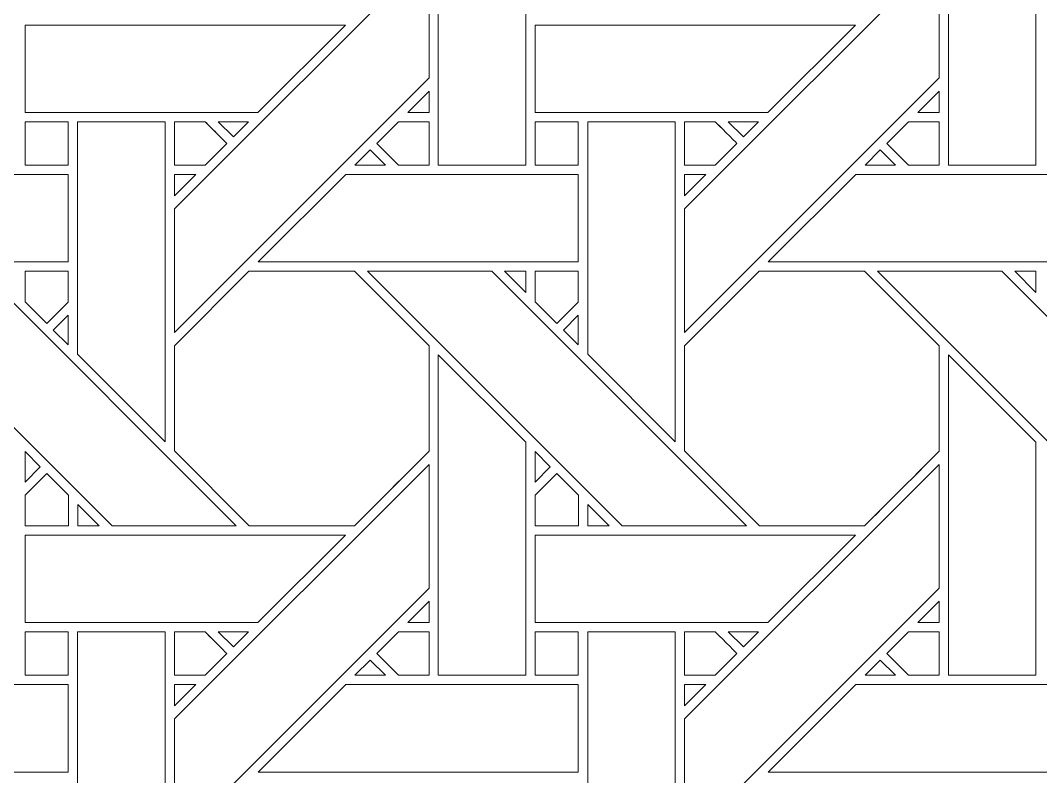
# Model space of a CAD drawing. Header units: inches. Extents: x 4.9 to 19.9, y 3.1 to 15.1.
# Drawn here: x 16.129 to 18.026, y 10.763 to 12.17 of the extents above; entities that cross this region are included whole.
import ezdxf

# ---------------------------------------------------------------- set-up
doc = ezdxf.new("R2010")
doc.units = ezdxf.units.IN
doc.header["$MEASUREMENT"] = 0
doc.layers.add('Design', color=7, linetype='Continuous', lineweight=0)

msp = doc.modelspace()

# ---------------------------------------------------------------- linework, layer by layer
at = {"layer": 'Design'}
for points, knots in [([(4.8829, 15.0948), (4.8829, 15.0948), (4.8829, 3.0948), (4.8829, 3.0948), (4.8829, 3.0948), (19.8829, 3.0948), (19.8829, 3.0948), (19.8829, 3.0948), (19.8829, 15.0948), (19.8829, 15.0948), (19.8829, 15.0948), (4.8829, 15.0948), (4.8829, 15.0948)], [0, 0, 0, 0, 1, 1, 1, 2, 2, 2, 3, 3, 3, 4, 4, 4, 4]), ([(5.4052, 14.5679), (5.4052, 14.5679), (5.4052, 3.6216), (5.4052, 3.6216), (5.4052, 3.6216), (19.3605, 3.6216), (19.3605, 3.6216), (19.3605, 3.6216), (19.3605, 14.5679), (19.3605, 14.5679), (19.3605, 14.5679), (5.4052, 14.5679), (5.4052, 14.5679)], [0, 0, 0, 0, 1, 1, 1, 2, 2, 2, 3, 3, 3, 4, 4, 4, 4]), ([(16.9061, 11.9006), (16.9061, 11.9006), (16.9061, 12.4964), (16.9061, 12.4964), (16.9061, 12.4964), (17.0689, 12.3343), (17.0689, 12.3343), (17.0689, 12.3343), (17.0689, 11.9006), (17.0689, 11.9006), (17.0689, 11.9006), (16.9061, 11.9006), (16.9061, 11.9006)], [0, 0, 0, 0, 1, 1, 1, 2, 2, 2, 3, 3, 3, 4, 4, 4, 4]), ([(17.8548, 11.9006), (17.8548, 11.9006), (17.8548, 12.4964), (17.8548, 12.4964), (17.8548, 12.4964), (18.0176, 12.3343), (18.0176, 12.3343), (18.0176, 12.3343), (18.0176, 11.9006), (18.0176, 11.9006), (18.0176, 11.9006), (17.8548, 11.9006), (17.8548, 11.9006)], [0, 0, 0, 0, 1, 1, 1, 2, 2, 2, 3, 3, 3, 4, 4, 4, 4]), ([(16.889, 12.0628), (16.889, 12.0628), (16.4153, 11.5892), (16.4153, 11.5892), (16.4153, 11.5892), (16.4153, 11.8193), (16.4153, 11.8193), (16.4153, 11.8193), (16.889, 12.2929), (16.889, 12.2929), (16.889, 12.2929), (16.889, 12.0628), (16.889, 12.0628)], [0, 0, 0, 0, 1, 1, 1, 2, 2, 2, 3, 3, 3, 4, 4, 4, 4]), ([(17.8377, 12.0628), (17.8377, 12.0628), (17.364, 11.5892), (17.364, 11.5892), (17.364, 11.5892), (17.364, 11.8193), (17.364, 11.8193), (17.364, 11.8193), (17.8377, 12.2929), (17.8377, 12.2929), (17.8377, 12.2929), (17.8377, 12.0628), (17.8377, 12.0628)], [0, 0, 0, 0, 1, 1, 1, 2, 2, 2, 3, 3, 3, 4, 4, 4, 4]), ([(16.7332, 12.1613), (16.7332, 12.1613), (16.5704, 11.9986), (16.5704, 11.9986), (16.5704, 11.9986), (16.1375, 11.9986), (16.1375, 11.9986), (16.1375, 11.9986), (16.1375, 12.1613), (16.1375, 12.1613), (16.1375, 12.1613), (16.7332, 12.1613), (16.7332, 12.1613)], [0, 0, 0, 0, 1, 1, 1, 2, 2, 2, 3, 3, 3, 4, 4, 4, 4]), ([(17.5191, 11.9986), (17.5191, 11.9986), (17.0862, 11.9986), (17.0862, 11.9986), (17.0862, 11.9986), (17.0862, 12.1613), (17.0862, 12.1613), (17.0862, 12.1613), (17.6819, 12.1613), (17.6819, 12.1613), (17.6819, 12.1613), (17.5191, 11.9986), (17.5191, 11.9986)], [0, 0, 0, 0, 1, 1, 1, 2, 2, 2, 3, 3, 3, 4, 4, 4, 4]), ([(16.889, 12.0384), (16.889, 12.0384), (16.889, 11.9987), (16.889, 11.9987), (16.889, 11.9987), (16.8492, 11.9987), (16.8492, 11.9987), (16.8492, 11.9987), (16.889, 12.0384), (16.889, 12.0384)], [0, 0, 0, 0, 1, 1, 1, 2, 2, 2, 3, 3, 3, 3]), ([(17.8377, 12.0384), (17.8377, 12.0384), (17.8377, 11.9987), (17.8377, 11.9987), (17.8377, 11.9987), (17.7979, 11.9987), (17.7979, 11.9987), (17.7979, 11.9987), (17.8377, 12.0384), (17.8377, 12.0384)], [0, 0, 0, 0, 1, 1, 1, 2, 2, 2, 3, 3, 3, 3]), ([(16.2177, 11.9006), (16.2177, 11.9006), (16.1375, 11.9006), (16.1375, 11.9006), (16.1375, 11.9006), (16.1375, 11.9814), (16.1375, 11.9814), (16.1375, 11.9814), (16.2177, 11.9814), (16.2177, 11.9814), (16.2177, 11.9814), (16.2177, 11.9006), (16.2177, 11.9006)], [0, 0, 0, 0, 1, 1, 1, 2, 2, 2, 3, 3, 3, 4, 4, 4, 4]), ([(16.1375, 11.9006), (16.1375, 11.9006), (16.1375, 11.9814), (16.1375, 11.9814), (16.1375, 11.9814), (16.2177, 11.9814), (16.2177, 11.9814), (16.2177, 11.9814), (16.2177, 11.9006), (16.2177, 11.9006), (16.2177, 11.9006), (16.1375, 11.9006), (16.1375, 11.9006)], [0, 0, 0, 0, 1, 1, 1, 2, 2, 2, 3, 3, 3, 4, 4, 4, 4]), ([(16.2352, 11.5492), (16.2352, 11.5492), (16.2352, 11.9814), (16.2352, 11.9814), (16.2352, 11.9814), (16.3982, 11.9814), (16.3982, 11.9814), (16.3982, 11.9814), (16.3982, 11.3863), (16.3982, 11.3863), (16.3982, 11.3863), (16.2352, 11.5492), (16.2352, 11.5492)], [0, 0, 0, 0, 1, 1, 1, 2, 2, 2, 3, 3, 3, 4, 4, 4, 4]), ([(16.4724, 11.9814), (16.4775, 11.9763), (16.5083, 11.9455), (16.5127, 11.9411), (16.5127, 11.9411), (16.4723, 11.9006), (16.4723, 11.9006), (16.4723, 11.9006), (16.4153, 11.9006), (16.4153, 11.9006), (16.4153, 11.9006), (16.4153, 11.9814), (16.4153, 11.9814), (16.4153, 11.9814), (16.4724, 11.9814), (16.4724, 11.9814)], [0, 0, 0, 0, 1, 1, 1, 2, 2, 2, 3, 3, 3, 4, 4, 4, 5, 5, 5, 5]), ([(16.4981, 11.9557), (16.4981, 11.9557), (16.5127, 11.9411), (16.5127, 11.9411), (16.5127, 11.9411), (16.4723, 11.9006), (16.4723, 11.9006), (16.4723, 11.9006), (16.4153, 11.9006), (16.4153, 11.9006), (16.4153, 11.9006), (16.4153, 11.9814), (16.4153, 11.9814), (16.4153, 11.9814), (16.4724, 11.9814), (16.4724, 11.9814), (16.478, 11.9758), (16.4884, 11.9653), (16.4981, 11.9557)], [0, 0, 0, 0, 1, 1, 1, 2, 2, 2, 3, 3, 3, 4, 4, 4, 5, 5, 5, 6, 6, 6, 6]), ([(16.4967, 11.9814), (16.4967, 11.9814), (16.5532, 11.9814), (16.5532, 11.9814), (16.5532, 11.9814), (16.5249, 11.9532), (16.5249, 11.9532), (16.5249, 11.9532), (16.4967, 11.9814), (16.4967, 11.9814)], [0, 0, 0, 0, 1, 1, 1, 2, 2, 2, 3, 3, 3, 3]), ([(16.889, 11.9814), (16.889, 11.9814), (16.889, 11.9006), (16.889, 11.9006), (16.889, 11.9006), (16.8319, 11.9006), (16.8319, 11.9006), (16.8319, 11.9006), (16.7915, 11.941), (16.7915, 11.941), (16.7915, 11.941), (16.832, 11.9814), (16.832, 11.9814), (16.832, 11.9814), (16.889, 11.9814), (16.889, 11.9814)], [0, 0, 0, 0, 1, 1, 1, 2, 2, 2, 3, 3, 3, 4, 4, 4, 5, 5, 5, 5]), ([(16.889, 11.9006), (16.889, 11.9006), (16.8319, 11.9006), (16.8319, 11.9006), (16.8319, 11.9006), (16.7915, 11.941), (16.7915, 11.941), (16.7915, 11.941), (16.832, 11.9814), (16.832, 11.9814), (16.832, 11.9814), (16.889, 11.9814), (16.889, 11.9814), (16.889, 11.9814), (16.889, 11.9006), (16.889, 11.9006)], [0, 0, 0, 0, 1, 1, 1, 2, 2, 2, 3, 3, 3, 4, 4, 4, 5, 5, 5, 5]), ([(17.1665, 11.9006), (17.1665, 11.9006), (17.0862, 11.9006), (17.0862, 11.9006), (17.0862, 11.9006), (17.0862, 11.9814), (17.0862, 11.9814), (17.0862, 11.9814), (17.1665, 11.9814), (17.1665, 11.9814), (17.1665, 11.9814), (17.1665, 11.9006), (17.1665, 11.9006)], [0, 0, 0, 0, 1, 1, 1, 2, 2, 2, 3, 3, 3, 4, 4, 4, 4]), ([(17.0862, 11.9006), (17.0862, 11.9006), (17.0862, 11.9814), (17.0862, 11.9814), (17.0862, 11.9814), (17.1665, 11.9814), (17.1665, 11.9814), (17.1665, 11.9814), (17.1665, 11.9006), (17.1665, 11.9006), (17.1665, 11.9006), (17.0862, 11.9006), (17.0862, 11.9006)], [0, 0, 0, 0, 1, 1, 1, 2, 2, 2, 3, 3, 3, 4, 4, 4, 4]), ([(17.184, 11.5492), (17.184, 11.5492), (17.184, 11.9814), (17.184, 11.9814), (17.184, 11.9814), (17.3469, 11.9814), (17.3469, 11.9814), (17.3469, 11.9814), (17.3469, 11.3863), (17.3469, 11.3863), (17.3469, 11.3863), (17.184, 11.5492), (17.184, 11.5492)], [0, 0, 0, 0, 1, 1, 1, 2, 2, 2, 3, 3, 3, 4, 4, 4, 4]), ([(17.4211, 11.9814), (17.4263, 11.9763), (17.457, 11.9455), (17.4615, 11.9411), (17.4615, 11.9411), (17.421, 11.9006), (17.421, 11.9006), (17.421, 11.9006), (17.3641, 11.9006), (17.3641, 11.9006), (17.3641, 11.9006), (17.3641, 11.9814), (17.3641, 11.9814), (17.3641, 11.9814), (17.4211, 11.9814), (17.4211, 11.9814)], [0, 0, 0, 0, 1, 1, 1, 2, 2, 2, 3, 3, 3, 4, 4, 4, 5, 5, 5, 5]), ([(17.4615, 11.9411), (17.4615, 11.9411), (17.421, 11.9006), (17.421, 11.9006), (17.421, 11.9006), (17.3641, 11.9006), (17.3641, 11.9006), (17.3641, 11.9006), (17.3641, 11.9814), (17.3641, 11.9814), (17.3641, 11.9814), (17.4211, 11.9814), (17.4211, 11.9814), (17.4265, 11.9761), (17.4573, 11.9452), (17.4615, 11.9411)], [0, 0, 0, 0, 1, 1, 1, 2, 2, 2, 3, 3, 3, 4, 4, 4, 5, 5, 5, 5]), ([(17.4455, 11.9814), (17.4455, 11.9814), (17.5019, 11.9814), (17.5019, 11.9814), (17.5019, 11.9814), (17.4736, 11.9532), (17.4736, 11.9532), (17.4736, 11.9532), (17.4455, 11.9814), (17.4455, 11.9814)], [0, 0, 0, 0, 1, 1, 1, 2, 2, 2, 3, 3, 3, 3]), ([(17.8377, 11.9814), (17.8377, 11.9814), (17.8377, 11.9006), (17.8377, 11.9006), (17.8377, 11.9006), (17.7806, 11.9006), (17.7806, 11.9006), (17.7806, 11.9006), (17.7403, 11.941), (17.7403, 11.941), (17.7403, 11.941), (17.7807, 11.9814), (17.7807, 11.9814), (17.7807, 11.9814), (17.8377, 11.9814), (17.8377, 11.9814)], [0, 0, 0, 0, 1, 1, 1, 2, 2, 2, 3, 3, 3, 4, 4, 4, 5, 5, 5, 5]), ([(17.8377, 11.9006), (17.8377, 11.9006), (17.7806, 11.9006), (17.7806, 11.9006), (17.7806, 11.9006), (17.7403, 11.941), (17.7403, 11.941), (17.7403, 11.941), (17.7807, 11.9814), (17.7807, 11.9814), (17.7807, 11.9814), (17.8377, 11.9814), (17.8377, 11.9814), (17.8377, 11.9814), (17.8377, 11.9006), (17.8377, 11.9006)], [0, 0, 0, 0, 1, 1, 1, 2, 2, 2, 3, 3, 3, 4, 4, 4, 5, 5, 5, 5]), ([(16.7794, 11.9289), (16.7794, 11.9289), (16.8076, 11.9006), (16.8076, 11.9006), (16.8076, 11.9006), (16.7511, 11.9006), (16.7511, 11.9006), (16.7511, 11.9006), (16.7794, 11.9289), (16.7794, 11.9289)], [0, 0, 0, 0, 1, 1, 1, 2, 2, 2, 3, 3, 3, 3]), ([(17.7281, 11.9289), (17.7281, 11.9289), (17.7564, 11.9006), (17.7564, 11.9006), (17.7564, 11.9006), (17.6999, 11.9006), (17.6999, 11.9006), (17.6999, 11.9006), (17.7281, 11.9289), (17.7281, 11.9289)], [0, 0, 0, 0, 1, 1, 1, 2, 2, 2, 3, 3, 3, 3]), ([(16.2177, 11.8835), (16.2177, 11.8835), (16.2177, 11.7207), (16.2177, 11.7207), (16.2177, 11.7207), (15.6224, 11.7207), (15.6224, 11.7207), (15.6224, 11.7207), (15.7853, 11.8835), (15.7853, 11.8835), (15.7853, 11.8835), (16.2177, 11.8835), (16.2177, 11.8835)], [0, 0, 0, 0, 1, 1, 1, 2, 2, 2, 3, 3, 3, 4, 4, 4, 4]), ([(16.4551, 11.8835), (16.4551, 11.8835), (16.4153, 11.8436), (16.4153, 11.8436), (16.4153, 11.8436), (16.4153, 11.8835), (16.4153, 11.8835), (16.4153, 11.8835), (16.4551, 11.8835), (16.4551, 11.8835)], [0, 0, 0, 0, 1, 1, 1, 2, 2, 2, 3, 3, 3, 3]), ([(17.1664, 11.8835), (17.1664, 11.8835), (17.1664, 11.7207), (17.1664, 11.7207), (17.1664, 11.7207), (16.5711, 11.7207), (16.5711, 11.7207), (16.5711, 11.7207), (16.734, 11.8835), (16.734, 11.8835), (16.734, 11.8835), (17.1664, 11.8835), (17.1664, 11.8835)], [0, 0, 0, 0, 1, 1, 1, 2, 2, 2, 3, 3, 3, 4, 4, 4, 4]), ([(17.4039, 11.8835), (17.4039, 11.8835), (17.364, 11.8436), (17.364, 11.8436), (17.364, 11.8436), (17.364, 11.8835), (17.364, 11.8835), (17.364, 11.8835), (17.4039, 11.8835), (17.4039, 11.8835)], [0, 0, 0, 0, 1, 1, 1, 2, 2, 2, 3, 3, 3, 3]), ([(18.1152, 11.8835), (18.1152, 11.8835), (18.1152, 11.7207), (18.1152, 11.7207), (18.1152, 11.7207), (17.5199, 11.7207), (17.5199, 11.7207), (17.5199, 11.7207), (17.6827, 11.8835), (17.6827, 11.8835), (17.6827, 11.8835), (18.1152, 11.8835), (18.1152, 11.8835)], [0, 0, 0, 0, 1, 1, 1, 2, 2, 2, 3, 3, 3, 4, 4, 4, 4]), ([(16.2993, 11.2299), (16.2993, 11.2299), (15.8257, 11.7035), (15.8257, 11.7035), (15.8257, 11.7035), (16.0567, 11.7035), (16.0567, 11.7035), (16.0567, 11.7035), (16.5303, 11.2299), (16.5303, 11.2299), (16.5303, 11.2299), (16.2993, 11.2299), (16.2993, 11.2299)], [0, 0, 0, 0, 1, 1, 1, 2, 2, 2, 3, 3, 3, 4, 4, 4, 4]), ([(16.2177, 11.7035), (16.2177, 11.7035), (16.2177, 11.6459), (16.2177, 11.6459), (16.2177, 11.6459), (16.1778, 11.606), (16.1778, 11.606), (16.1778, 11.606), (16.1375, 11.6463), (16.1375, 11.6463), (16.1375, 11.6463), (16.1375, 11.7035), (16.1375, 11.7035), (16.1375, 11.7035), (16.2177, 11.7035), (16.2177, 11.7035)], [0, 0, 0, 0, 1, 1, 1, 2, 2, 2, 3, 3, 3, 4, 4, 4, 5, 5, 5, 5]), ([(16.1778, 11.606), (16.1778, 11.606), (16.1375, 11.6463), (16.1375, 11.6463), (16.1375, 11.6463), (16.1375, 11.7035), (16.1375, 11.7035), (16.1375, 11.7035), (16.2177, 11.7035), (16.2177, 11.7035), (16.2177, 11.7035), (16.2177, 11.6459), (16.2177, 11.6459), (16.2177, 11.6459), (16.1778, 11.606), (16.1778, 11.606)], [0, 0, 0, 0, 1, 1, 1, 2, 2, 2, 3, 3, 3, 4, 4, 4, 5, 5, 5, 5]), ([(16.554, 11.7035), (16.554, 11.7035), (16.7502, 11.7035), (16.7502, 11.7035), (16.7502, 11.7035), (16.889, 11.5648), (16.889, 11.5648), (16.889, 11.5648), (16.889, 11.3686), (16.889, 11.3686), (16.8712, 11.3507), (16.7593, 11.2389), (16.7503, 11.2299), (16.7503, 11.2299), (16.5546, 11.2299), (16.5546, 11.2299), (16.5546, 11.2299), (16.4153, 11.3691), (16.4153, 11.3691), (16.4153, 11.3691), (16.4153, 11.5648), (16.4153, 11.5648), (16.4153, 11.5648), (16.554, 11.7035), (16.554, 11.7035)], [0, 0, 0, 0, 1, 1, 1, 2, 2, 2, 3, 3, 3, 4, 4, 4, 5, 5, 5, 6, 6, 6, 7, 7, 7, 8, 8, 8, 8]), ([(16.889, 11.3686), (16.8711, 11.3506), (16.7592, 11.2389), (16.7503, 11.2299), (16.7503, 11.2299), (16.5546, 11.2299), (16.5546, 11.2299), (16.5546, 11.2299), (16.4153, 11.3691), (16.4153, 11.3691), (16.4153, 11.3691), (16.4153, 11.5648), (16.4153, 11.5648), (16.4153, 11.5648), (16.554, 11.7035), (16.554, 11.7035), (16.554, 11.7035), (16.7502, 11.7035), (16.7502, 11.7035), (16.7502, 11.7035), (16.889, 11.5648), (16.889, 11.5648), (16.889, 11.5648), (16.889, 11.3686), (16.889, 11.3686)], [0, 0, 0, 0, 1, 1, 1, 2, 2, 2, 3, 3, 3, 4, 4, 4, 5, 5, 5, 6, 6, 6, 7, 7, 7, 8, 8, 8, 8]), ([(17.248, 11.2299), (17.248, 11.2299), (16.7745, 11.7035), (16.7745, 11.7035), (16.7745, 11.7035), (17.0054, 11.7035), (17.0054, 11.7035), (17.0054, 11.7035), (17.479, 11.2299), (17.479, 11.2299), (17.479, 11.2299), (17.248, 11.2299), (17.248, 11.2299)], [0, 0, 0, 0, 1, 1, 1, 2, 2, 2, 3, 3, 3, 4, 4, 4, 4]), ([(17.069, 11.7035), (17.069, 11.7035), (17.069, 11.6637), (17.069, 11.6637), (17.069, 11.6637), (17.0295, 11.7035), (17.0295, 11.7035), (17.0295, 11.7035), (17.069, 11.7035), (17.069, 11.7035)], [0, 0, 0, 0, 1, 1, 1, 2, 2, 2, 3, 3, 3, 3]), ([(17.1665, 11.7035), (17.1665, 11.7035), (17.1665, 11.6459), (17.1665, 11.6459), (17.1665, 11.6459), (17.1265, 11.606), (17.1265, 11.606), (17.1265, 11.606), (17.0862, 11.6463), (17.0862, 11.6463), (17.0862, 11.6463), (17.0862, 11.7035), (17.0862, 11.7035), (17.0862, 11.7035), (17.1665, 11.7035), (17.1665, 11.7035)], [0, 0, 0, 0, 1, 1, 1, 2, 2, 2, 3, 3, 3, 4, 4, 4, 5, 5, 5, 5]), ([(17.1265, 11.606), (17.1265, 11.606), (17.0862, 11.6463), (17.0862, 11.6463), (17.0862, 11.6463), (17.0862, 11.7035), (17.0862, 11.7035), (17.0862, 11.7035), (17.1665, 11.7035), (17.1665, 11.7035), (17.1665, 11.7035), (17.1665, 11.6459), (17.1665, 11.6459), (17.1665, 11.6459), (17.1265, 11.606), (17.1265, 11.606)], [0, 0, 0, 0, 1, 1, 1, 2, 2, 2, 3, 3, 3, 4, 4, 4, 5, 5, 5, 5]), ([(17.5028, 11.7035), (17.5028, 11.7035), (17.699, 11.7035), (17.699, 11.7035), (17.699, 11.7035), (17.8377, 11.5648), (17.8377, 11.5648), (17.8377, 11.5648), (17.8377, 11.3686), (17.8377, 11.3686), (17.8199, 11.3507), (17.708, 11.2389), (17.699, 11.2299), (17.699, 11.2299), (17.5033, 11.2299), (17.5033, 11.2299), (17.5033, 11.2299), (17.3641, 11.3691), (17.3641, 11.3691), (17.3641, 11.3691), (17.3641, 11.5648), (17.3641, 11.5648), (17.3641, 11.5648), (17.5028, 11.7035), (17.5028, 11.7035)], [0, 0, 0, 0, 1, 1, 1, 2, 2, 2, 3, 3, 3, 4, 4, 4, 5, 5, 5, 6, 6, 6, 7, 7, 7, 8, 8, 8, 8]), ([(17.8377, 11.3686), (17.8201, 11.3509), (17.7082, 11.2391), (17.699, 11.2299), (17.699, 11.2299), (17.5033, 11.2299), (17.5033, 11.2299), (17.5033, 11.2299), (17.3641, 11.3691), (17.3641, 11.3691), (17.3641, 11.3691), (17.3641, 11.5648), (17.3641, 11.5648), (17.3641, 11.5648), (17.5028, 11.7035), (17.5028, 11.7035), (17.5028, 11.7035), (17.699, 11.7035), (17.699, 11.7035), (17.699, 11.7035), (17.8377, 11.5648), (17.8377, 11.5648), (17.8377, 11.5648), (17.8377, 11.3686), (17.8377, 11.3686)], [0, 0, 0, 0, 1, 1, 1, 2, 2, 2, 3, 3, 3, 4, 4, 4, 5, 5, 5, 6, 6, 6, 7, 7, 7, 8, 8, 8, 8]), ([(18.1967, 11.2299), (18.1967, 11.2299), (17.7232, 11.7035), (17.7232, 11.7035), (17.7232, 11.7035), (17.9541, 11.7035), (17.9541, 11.7035), (17.9541, 11.7035), (18.4278, 11.2299), (18.4278, 11.2299), (18.4278, 11.2299), (18.1967, 11.2299), (18.1967, 11.2299)], [0, 0, 0, 0, 1, 1, 1, 2, 2, 2, 3, 3, 3, 4, 4, 4, 4]), ([(18.0177, 11.7035), (18.0177, 11.7035), (18.0177, 11.6637), (18.0177, 11.6637), (18.0177, 11.6637), (17.9783, 11.7035), (17.9783, 11.7035), (17.9783, 11.7035), (18.0177, 11.7035), (18.0177, 11.7035)], [0, 0, 0, 0, 1, 1, 1, 2, 2, 2, 3, 3, 3, 3]), ([(16.2177, 11.6217), (16.2177, 11.6217), (16.2177, 11.5665), (16.2177, 11.5665), (16.2177, 11.5665), (16.1899, 11.5939), (16.1899, 11.5939), (16.1899, 11.5939), (16.2177, 11.6217), (16.2177, 11.6217)], [0, 0, 0, 0, 1, 1, 1, 2, 2, 2, 3, 3, 3, 3]), ([(17.1664, 11.6217), (17.1664, 11.6217), (17.1664, 11.5665), (17.1664, 11.5665), (17.1664, 11.5665), (17.1387, 11.5939), (17.1387, 11.5939), (17.1387, 11.5939), (17.1664, 11.6217), (17.1664, 11.6217)], [0, 0, 0, 0, 1, 1, 1, 2, 2, 2, 3, 3, 3, 3]), ([(16.9061, 10.9519), (16.9061, 10.9519), (16.9061, 11.5477), (16.9061, 11.5477), (16.9061, 11.5477), (17.0689, 11.3856), (17.0689, 11.3856), (17.0689, 11.3856), (17.0689, 10.9519), (17.0689, 10.9519), (17.0689, 10.9519), (16.9061, 10.9519), (16.9061, 10.9519)], [0, 0, 0, 0, 1, 1, 1, 2, 2, 2, 3, 3, 3, 4, 4, 4, 4]), ([(17.8548, 10.9519), (17.8548, 10.9519), (17.8548, 11.5477), (17.8548, 11.5477), (17.8548, 11.5477), (18.0176, 11.3856), (18.0176, 11.3856), (18.0176, 11.3856), (18.0176, 10.9519), (18.0176, 10.9519), (18.0176, 10.9519), (17.8548, 10.9519), (17.8548, 10.9519)], [0, 0, 0, 0, 1, 1, 1, 2, 2, 2, 3, 3, 3, 4, 4, 4, 4]), ([(16.1375, 11.3113), (16.1375, 11.3113), (16.1375, 11.3681), (16.1375, 11.3681), (16.1375, 11.3681), (16.1656, 11.3395), (16.1656, 11.3395), (16.1656, 11.3395), (16.1375, 11.3113), (16.1375, 11.3113)], [0, 0, 0, 0, 1, 1, 1, 2, 2, 2, 3, 3, 3, 3]), ([(17.0862, 11.3113), (17.0862, 11.3113), (17.0862, 11.3681), (17.0862, 11.3681), (17.0862, 11.3681), (17.1144, 11.3395), (17.1144, 11.3395), (17.1144, 11.3395), (17.0862, 11.3113), (17.0862, 11.3113)], [0, 0, 0, 0, 1, 1, 1, 2, 2, 2, 3, 3, 3, 3]), ([(16.889, 11.1141), (16.889, 11.1141), (16.4153, 10.6404), (16.4153, 10.6404), (16.4153, 10.6404), (16.4153, 10.8705), (16.4153, 10.8705), (16.4153, 10.8705), (16.889, 11.3441), (16.889, 11.3441), (16.889, 11.3441), (16.889, 11.1141), (16.889, 11.1141)], [0, 0, 0, 0, 1, 1, 1, 2, 2, 2, 3, 3, 3, 4, 4, 4, 4]), ([(17.8377, 11.1141), (17.8377, 11.1141), (17.364, 10.6404), (17.364, 10.6404), (17.364, 10.6404), (17.364, 10.8705), (17.364, 10.8705), (17.364, 10.8705), (17.8377, 11.3441), (17.8377, 11.3441), (17.8377, 11.3441), (17.8377, 11.1141), (17.8377, 11.1141)], [0, 0, 0, 0, 1, 1, 1, 2, 2, 2, 3, 3, 3, 4, 4, 4, 4]), ([(16.1375, 11.2297), (16.1375, 11.2297), (16.1375, 11.2869), (16.1375, 11.2869), (16.1375, 11.2869), (16.1778, 11.3273), (16.1778, 11.3273), (16.1778, 11.3273), (16.2181, 11.287), (16.2181, 11.287), (16.2181, 11.287), (16.2181, 11.2297), (16.2181, 11.2297), (16.2181, 11.2297), (16.1375, 11.2297), (16.1375, 11.2297)], [0, 0, 0, 0, 1, 1, 1, 2, 2, 2, 3, 3, 3, 4, 4, 4, 5, 5, 5, 5]), ([(16.1778, 11.3273), (16.1778, 11.3273), (16.2181, 11.287), (16.2181, 11.287), (16.2181, 11.287), (16.2181, 11.2297), (16.2181, 11.2297), (16.2181, 11.2297), (16.1375, 11.2297), (16.1375, 11.2297), (16.1375, 11.2297), (16.1375, 11.2869), (16.1375, 11.2869), (16.1375, 11.2869), (16.1778, 11.3273), (16.1778, 11.3273)], [0, 0, 0, 0, 1, 1, 1, 2, 2, 2, 3, 3, 3, 4, 4, 4, 5, 5, 5, 5]), ([(17.0862, 11.2297), (17.0862, 11.2297), (17.0862, 11.2869), (17.0862, 11.2869), (17.0862, 11.2869), (17.1265, 11.3273), (17.1265, 11.3273), (17.1265, 11.3273), (17.1669, 11.287), (17.1669, 11.287), (17.1669, 11.287), (17.1669, 11.2297), (17.1669, 11.2297), (17.1669, 11.2297), (17.0862, 11.2297), (17.0862, 11.2297)], [0, 0, 0, 0, 1, 1, 1, 2, 2, 2, 3, 3, 3, 4, 4, 4, 5, 5, 5, 5]), ([(17.1265, 11.3273), (17.1265, 11.3273), (17.1669, 11.287), (17.1669, 11.287), (17.1669, 11.287), (17.1669, 11.2297), (17.1669, 11.2297), (17.1669, 11.2297), (17.0862, 11.2297), (17.0862, 11.2297), (17.0862, 11.2297), (17.0862, 11.2869), (17.0862, 11.2869), (17.0862, 11.2869), (17.1265, 11.3273), (17.1265, 11.3273)], [0, 0, 0, 0, 1, 1, 1, 2, 2, 2, 3, 3, 3, 4, 4, 4, 5, 5, 5, 5]), ([(16.2354, 11.2299), (16.2354, 11.2299), (16.2354, 11.2697), (16.2354, 11.2697), (16.2354, 11.2697), (16.2751, 11.2299), (16.2751, 11.2299), (16.2751, 11.2299), (16.2354, 11.2299), (16.2354, 11.2299)], [0, 0, 0, 0, 1, 1, 1, 2, 2, 2, 3, 3, 3, 3]), ([(17.1841, 11.2299), (17.1841, 11.2299), (17.1841, 11.2697), (17.1841, 11.2697), (17.1841, 11.2697), (17.2238, 11.2299), (17.2238, 11.2299), (17.2238, 11.2299), (17.1841, 11.2299), (17.1841, 11.2299)], [0, 0, 0, 0, 1, 1, 1, 2, 2, 2, 3, 3, 3, 3]), ([(16.5704, 11.0499), (16.5704, 11.0499), (16.1375, 11.0499), (16.1375, 11.0499), (16.1375, 11.0499), (16.1375, 11.2126), (16.1375, 11.2126), (16.1375, 11.2126), (16.7332, 11.2126), (16.7332, 11.2126), (16.7332, 11.2126), (16.5704, 11.0499), (16.5704, 11.0499)], [0, 0, 0, 0, 1, 1, 1, 2, 2, 2, 3, 3, 3, 4, 4, 4, 4]), ([(17.5191, 11.0499), (17.5191, 11.0499), (17.0862, 11.0499), (17.0862, 11.0499), (17.0862, 11.0499), (17.0862, 11.2126), (17.0862, 11.2126), (17.0862, 11.2126), (17.6819, 11.2126), (17.6819, 11.2126), (17.6819, 11.2126), (17.5191, 11.0499), (17.5191, 11.0499)], [0, 0, 0, 0, 1, 1, 1, 2, 2, 2, 3, 3, 3, 4, 4, 4, 4]), ([(16.889, 11.0897), (16.889, 11.0897), (16.889, 11.0499), (16.889, 11.0499), (16.889, 11.0499), (16.8492, 11.0499), (16.8492, 11.0499), (16.8492, 11.0499), (16.889, 11.0897), (16.889, 11.0897)], [0, 0, 0, 0, 1, 1, 1, 2, 2, 2, 3, 3, 3, 3]), ([(17.8377, 11.0897), (17.8377, 11.0897), (17.8377, 11.0499), (17.8377, 11.0499), (17.8377, 11.0499), (17.7979, 11.0499), (17.7979, 11.0499), (17.7979, 11.0499), (17.8377, 11.0897), (17.8377, 11.0897)], [0, 0, 0, 0, 1, 1, 1, 2, 2, 2, 3, 3, 3, 3]), ([(16.2177, 10.9519), (16.2177, 10.9519), (16.1375, 10.9519), (16.1375, 10.9519), (16.1375, 10.9519), (16.1375, 11.0327), (16.1375, 11.0327), (16.1375, 11.0327), (16.2177, 11.0327), (16.2177, 11.0327), (16.2177, 11.0327), (16.2177, 10.9519), (16.2177, 10.9519)], [0, 0, 0, 0, 1, 1, 1, 2, 2, 2, 3, 3, 3, 4, 4, 4, 4]), ([(16.1375, 10.9519), (16.1375, 10.9519), (16.1375, 11.0327), (16.1375, 11.0327), (16.1375, 11.0327), (16.2177, 11.0327), (16.2177, 11.0327), (16.2177, 11.0327), (16.2177, 10.9519), (16.2177, 10.9519), (16.2177, 10.9519), (16.1375, 10.9519), (16.1375, 10.9519)], [0, 0, 0, 0, 1, 1, 1, 2, 2, 2, 3, 3, 3, 4, 4, 4, 4]), ([(16.2352, 10.6004), (16.2352, 10.6004), (16.2352, 11.0326), (16.2352, 11.0326), (16.2352, 11.0326), (16.3982, 11.0326), (16.3982, 11.0326), (16.3982, 11.0326), (16.3982, 10.4375), (16.3982, 10.4375), (16.3982, 10.4375), (16.2352, 10.6004), (16.2352, 10.6004)], [0, 0, 0, 0, 1, 1, 1, 2, 2, 2, 3, 3, 3, 4, 4, 4, 4]), ([(16.4724, 11.0327), (16.4775, 11.0276), (16.5083, 10.9967), (16.5127, 10.9923), (16.5127, 10.9923), (16.4723, 10.9519), (16.4723, 10.9519), (16.4723, 10.9519), (16.4153, 10.9519), (16.4153, 10.9519), (16.4153, 10.9519), (16.4153, 11.0327), (16.4153, 11.0327), (16.4153, 11.0327), (16.4724, 11.0327), (16.4724, 11.0327)], [0, 0, 0, 0, 1, 1, 1, 2, 2, 2, 3, 3, 3, 4, 4, 4, 5, 5, 5, 5]), ([(16.5127, 10.9923), (16.5127, 10.9923), (16.4723, 10.9519), (16.4723, 10.9519), (16.4723, 10.9519), (16.4153, 10.9519), (16.4153, 10.9519), (16.4153, 10.9519), (16.4153, 11.0327), (16.4153, 11.0327), (16.4153, 11.0327), (16.4724, 11.0327), (16.4724, 11.0327), (16.4777, 11.0274), (16.5085, 10.9965), (16.5127, 10.9923)], [0, 0, 0, 0, 1, 1, 1, 2, 2, 2, 3, 3, 3, 4, 4, 4, 5, 5, 5, 5]), ([(16.4967, 11.0326), (16.4967, 11.0326), (16.5532, 11.0326), (16.5532, 11.0326), (16.5532, 11.0326), (16.5249, 11.0045), (16.5249, 11.0045), (16.5249, 11.0045), (16.4967, 11.0326), (16.4967, 11.0326)], [0, 0, 0, 0, 1, 1, 1, 2, 2, 2, 3, 3, 3, 3]), ([(16.889, 11.0327), (16.889, 11.0327), (16.889, 10.9519), (16.889, 10.9519), (16.889, 10.9519), (16.8319, 10.9519), (16.8319, 10.9519), (16.8319, 10.9519), (16.7915, 10.9923), (16.7915, 10.9923), (16.7915, 10.9923), (16.832, 11.0327), (16.832, 11.0327), (16.832, 11.0327), (16.889, 11.0327), (16.889, 11.0327)], [0, 0, 0, 0, 1, 1, 1, 2, 2, 2, 3, 3, 3, 4, 4, 4, 5, 5, 5, 5]), ([(16.889, 10.9519), (16.889, 10.9519), (16.8319, 10.9519), (16.8319, 10.9519), (16.8319, 10.9519), (16.7915, 10.9923), (16.7915, 10.9923), (16.7915, 10.9923), (16.832, 11.0327), (16.832, 11.0327), (16.832, 11.0327), (16.889, 11.0327), (16.889, 11.0327), (16.889, 11.0327), (16.889, 10.9519), (16.889, 10.9519)], [0, 0, 0, 0, 1, 1, 1, 2, 2, 2, 3, 3, 3, 4, 4, 4, 5, 5, 5, 5]), ([(17.1665, 10.9519), (17.1665, 10.9519), (17.0862, 10.9519), (17.0862, 10.9519), (17.0862, 10.9519), (17.0862, 11.0327), (17.0862, 11.0327), (17.0862, 11.0327), (17.1665, 11.0327), (17.1665, 11.0327), (17.1665, 11.0327), (17.1665, 10.9519), (17.1665, 10.9519)], [0, 0, 0, 0, 1, 1, 1, 2, 2, 2, 3, 3, 3, 4, 4, 4, 4]), ([(17.0862, 10.9519), (17.0862, 10.9519), (17.0862, 11.0327), (17.0862, 11.0327), (17.0862, 11.0327), (17.1665, 11.0327), (17.1665, 11.0327), (17.1665, 11.0327), (17.1665, 10.9519), (17.1665, 10.9519), (17.1665, 10.9519), (17.0862, 10.9519), (17.0862, 10.9519)], [0, 0, 0, 0, 1, 1, 1, 2, 2, 2, 3, 3, 3, 4, 4, 4, 4]), ([(17.184, 10.6004), (17.184, 10.6004), (17.184, 11.0326), (17.184, 11.0326), (17.184, 11.0326), (17.3469, 11.0326), (17.3469, 11.0326), (17.3469, 11.0326), (17.3469, 10.4375), (17.3469, 10.4375), (17.3469, 10.4375), (17.184, 10.6004), (17.184, 10.6004)], [0, 0, 0, 0, 1, 1, 1, 2, 2, 2, 3, 3, 3, 4, 4, 4, 4]), ([(17.4211, 11.0327), (17.4263, 11.0276), (17.457, 10.9967), (17.4615, 10.9923), (17.4615, 10.9923), (17.421, 10.9519), (17.421, 10.9519), (17.421, 10.9519), (17.3641, 10.9519), (17.3641, 10.9519), (17.3641, 10.9519), (17.3641, 11.0327), (17.3641, 11.0327), (17.3641, 11.0327), (17.4211, 11.0327), (17.4211, 11.0327)], [0, 0, 0, 0, 1, 1, 1, 2, 2, 2, 3, 3, 3, 4, 4, 4, 5, 5, 5, 5]), ([(17.4615, 10.9923), (17.4615, 10.9923), (17.421, 10.9519), (17.421, 10.9519), (17.421, 10.9519), (17.3641, 10.9519), (17.3641, 10.9519), (17.3641, 10.9519), (17.3641, 11.0327), (17.3641, 11.0327), (17.3641, 11.0327), (17.4211, 11.0327), (17.4211, 11.0327), (17.4263, 11.0276), (17.457, 10.9967), (17.4615, 10.9923)], [0, 0, 0, 0, 1, 1, 1, 2, 2, 2, 3, 3, 3, 4, 4, 4, 5, 5, 5, 5]), ([(17.4455, 11.0326), (17.4455, 11.0326), (17.5019, 11.0326), (17.5019, 11.0326), (17.5019, 11.0326), (17.4736, 11.0045), (17.4736, 11.0045), (17.4736, 11.0045), (17.4455, 11.0326), (17.4455, 11.0326)], [0, 0, 0, 0, 1, 1, 1, 2, 2, 2, 3, 3, 3, 3]), ([(17.8377, 11.0327), (17.8377, 11.0327), (17.8377, 10.9519), (17.8377, 10.9519), (17.8377, 10.9519), (17.7806, 10.9519), (17.7806, 10.9519), (17.7806, 10.9519), (17.7403, 10.9923), (17.7403, 10.9923), (17.7403, 10.9923), (17.7807, 11.0327), (17.7807, 11.0327), (17.7807, 11.0327), (17.8377, 11.0327), (17.8377, 11.0327)], [0, 0, 0, 0, 1, 1, 1, 2, 2, 2, 3, 3, 3, 4, 4, 4, 5, 5, 5, 5]), ([(17.8377, 10.9519), (17.8377, 10.9519), (17.7806, 10.9519), (17.7806, 10.9519), (17.7806, 10.9519), (17.7403, 10.9923), (17.7403, 10.9923), (17.7403, 10.9923), (17.7807, 11.0327), (17.7807, 11.0327), (17.7807, 11.0327), (17.8377, 11.0327), (17.8377, 11.0327), (17.8377, 11.0327), (17.8377, 10.9519), (17.8377, 10.9519)], [0, 0, 0, 0, 1, 1, 1, 2, 2, 2, 3, 3, 3, 4, 4, 4, 5, 5, 5, 5]), ([(16.7794, 10.9801), (16.7794, 10.9801), (16.8076, 10.9519), (16.8076, 10.9519), (16.8076, 10.9519), (16.7511, 10.9519), (16.7511, 10.9519), (16.7511, 10.9519), (16.7794, 10.9801), (16.7794, 10.9801)], [0, 0, 0, 0, 1, 1, 1, 2, 2, 2, 3, 3, 3, 3]), ([(17.7281, 10.9801), (17.7281, 10.9801), (17.7564, 10.9519), (17.7564, 10.9519), (17.7564, 10.9519), (17.6999, 10.9519), (17.6999, 10.9519), (17.6999, 10.9519), (17.7281, 10.9801), (17.7281, 10.9801)], [0, 0, 0, 0, 1, 1, 1, 2, 2, 2, 3, 3, 3, 3]), ([(16.2177, 10.9347), (16.2177, 10.9347), (16.2177, 10.7719), (16.2177, 10.7719), (16.2177, 10.7719), (15.6224, 10.7719), (15.6224, 10.7719), (15.6224, 10.7719), (15.7853, 10.9347), (15.7853, 10.9347), (15.7853, 10.9347), (16.2177, 10.9347), (16.2177, 10.9347)], [0, 0, 0, 0, 1, 1, 1, 2, 2, 2, 3, 3, 3, 4, 4, 4, 4]), ([(16.4551, 10.9347), (16.4551, 10.9347), (16.4153, 10.8949), (16.4153, 10.8949), (16.4153, 10.8949), (16.4153, 10.9347), (16.4153, 10.9347), (16.4153, 10.9347), (16.4551, 10.9347), (16.4551, 10.9347)], [0, 0, 0, 0, 1, 1, 1, 2, 2, 2, 3, 3, 3, 3]), ([(17.1664, 10.9347), (17.1664, 10.9347), (17.1664, 10.7719), (17.1664, 10.7719), (17.1664, 10.7719), (16.5711, 10.7719), (16.5711, 10.7719), (16.5711, 10.7719), (16.734, 10.9347), (16.734, 10.9347), (16.734, 10.9347), (17.1664, 10.9347), (17.1664, 10.9347)], [0, 0, 0, 0, 1, 1, 1, 2, 2, 2, 3, 3, 3, 4, 4, 4, 4]), ([(17.4039, 10.9347), (17.4039, 10.9347), (17.364, 10.8949), (17.364, 10.8949), (17.364, 10.8949), (17.364, 10.9347), (17.364, 10.9347), (17.364, 10.9347), (17.4039, 10.9347), (17.4039, 10.9347)], [0, 0, 0, 0, 1, 1, 1, 2, 2, 2, 3, 3, 3, 3]), ([(18.1152, 10.9347), (18.1152, 10.9347), (18.1152, 10.7719), (18.1152, 10.7719), (18.1152, 10.7719), (17.5199, 10.7719), (17.5199, 10.7719), (17.5199, 10.7719), (17.6827, 10.9347), (17.6827, 10.9347), (17.6827, 10.9347), (18.1152, 10.9347), (18.1152, 10.9347)], [0, 0, 0, 0, 1, 1, 1, 2, 2, 2, 3, 3, 3, 4, 4, 4, 4])]:
    msp.add_open_spline(points, degree=3, knots=knots, dxfattribs=at)

doc.saveas('drawing.dxf')
